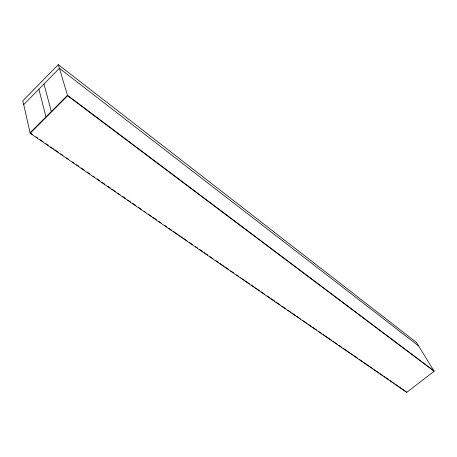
<?xml version="1.0" encoding="UTF-8"?>
<svg xmlns="http://www.w3.org/2000/svg" width="457" height="457" viewBox="0 0 457 457"><rect width="100%" height="100%" fill="white"/><g stroke="black" fill="none" stroke-linecap="round" stroke-linejoin="round"><path stroke-width="0.69" d="M58.33 64.66L22.85 100.78L30.185 133.29L406.77 392.34L434.15 371.255L416.436 342.43L58.33 64.66L67.636 95.793L434.15 371.255M23.713 104.607L59.421 68.327L418.555 345.88M30.185 133.29L67.636 95.793M32.418 134.381L30.065 132.764L67.487 95.29L433.87 370.798M35.943 136.814L37.708 138.025M40.062 139.648L43.004 141.67M45.946 143.698L48.299 145.315M50.653 146.937L53.589 148.959M54.766 149.77L58.296 152.198M60.65 153.815L63.003 155.437M66.533 157.865L68.881 159.487M72.412 161.915L74.177 163.126M76.53 164.749L78.884 166.365M81.237 167.987L84.179 170.01M87.116 172.038L89.469 173.654M93 176.082L94.765 177.299M97.118 178.916L99.472 180.538M101.825 182.154L104.762 184.182M107.703 186.205L110.057 187.827M111.822 189.038L115.353 191.466M117.706 193.088L120.054 194.705M122.407 196.327L125.349 198.349M127.703 199.972L130.645 201.994M132.41 203.211L135.94 205.639M138.288 207.255L141.23 209.283M144.172 211.305L145.937 212.522M148.291 214.139L151.233 216.167M152.998 217.378L156.523 219.811M158.876 221.428L161.818 223.45M164.76 225.478L166.525 226.689M168.879 228.311L171.815 230.334M173.58 231.55L178.287 234.789M179.464 235.601L182.406 237.623M183.583 238.434L187.113 240.862M189.461 242.478L192.403 244.506M195.345 246.529L197.698 248.151M199.463 249.362L202.994 251.79M204.165 252.601L207.695 255.029M210.049 256.651L212.991 258.673M215.933 260.701L218.286 262.318M220.051 263.535L223.576 265.963M224.753 266.774L228.871 269.607M230.636 270.818L233.578 272.846M236.52 274.868L238.868 276.491M240.633 277.702L244.164 280.135M245.34 280.941L249.459 283.774M251.224 284.991L254.166 287.013M255.337 287.824L259.456 290.658M261.221 291.874L264.752 294.302M267.105 295.925L270.047 297.947M271.224 298.758L274.748 301.186M275.925 301.997L280.044 304.83M281.809 306.041L285.339 308.475M287.693 310.092L290.629 312.114M291.806 312.925L295.336 315.353M296.513 316.164L300.632 318.997M302.397 320.214L307.098 323.453M308.275 324.264L311.217 326.287M312.394 327.098L316.512 329.931M318.278 331.142L321.22 333.17M322.979 334.381L331.805 340.459M332.982 341.265L337.1 344.098M338.866 345.315L341.802 347.337M342.978 348.148L352.393 354.626M353.569 355.437L357.682 358.271M359.448 359.488L362.39 361.51M363.566 362.321L372.981 368.799M374.152 369.604L378.859 372.843M380.035 373.655L382.977 375.677M384.154 376.488L388.273 379.321M390.038 380.538L393.563 382.966M394.739 383.777L406.77 392.34M43.986 84.008L51.304 111.491M38.885 89.189L45.957 116.843"/></g></svg>
